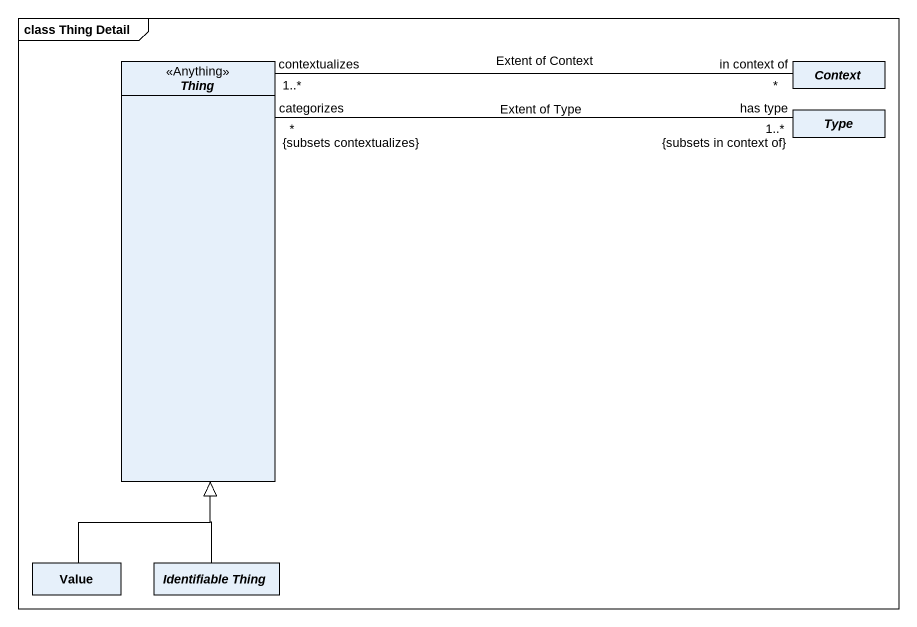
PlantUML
@startuml
mainframe class Thing Detail
hide circle
hide empty members
abstract class Thing <<Anything>>
abstract class Context
abstract class Type
class Value
abstract class "Identifiable Thing" as Identifiable_Thing
Context "in context of\n*" -left- "contextualizes\n1..*" Thing : Extent of Context
Type "has type\n1..*\n{subsets in context of}" -left- "categorizes\n*\n{subsets contextualizes}" Thing : Extent of Type
Value -up-|> Thing
Identifiable_Thing -up-|> Thing
@enduml
